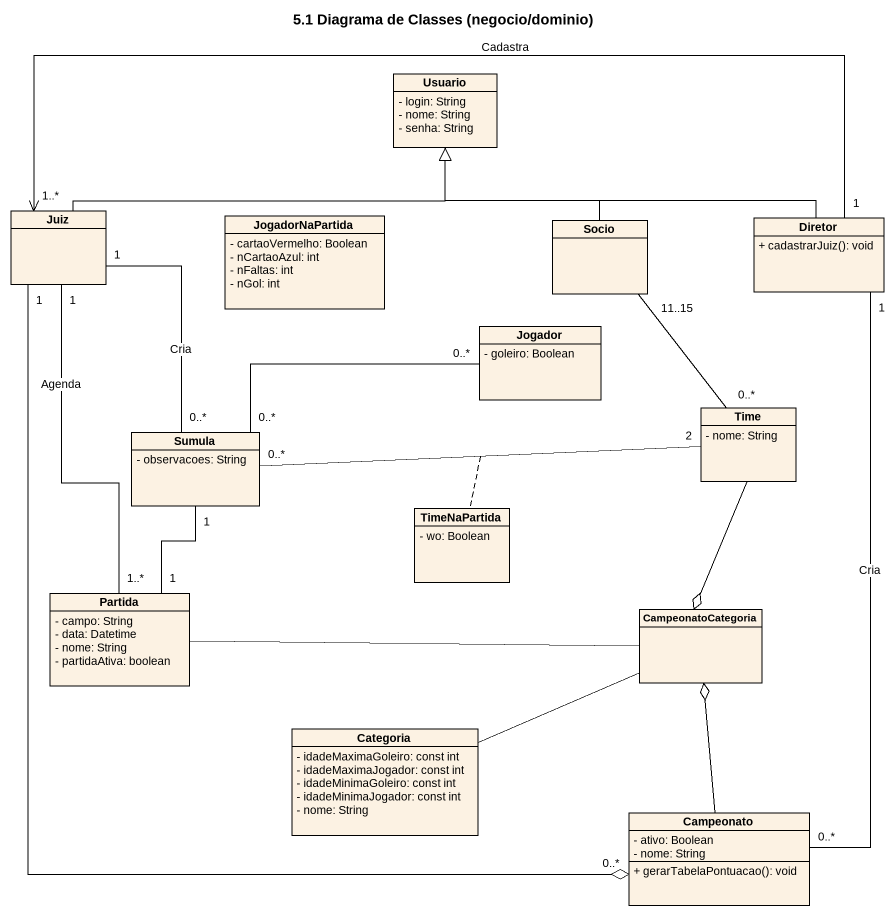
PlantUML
@startuml
title 5.1 Diagrama de Classes (negocio/dominio)
hide circle
hide empty members
skinparam classAttributeIconSize 0
class Usuario {
  - login: String
  - nome: String
  - senha: String
}
class Juiz
class JogadorNaPartida {
  - cartaoVermelho: Boolean
  - nCartaoAzul: int
  - nFaltas: int
  - nGol: int
}
class Socio
class Diretor {
  + cadastrarJuiz(): void
}
class Jogador {
  - goleiro: Boolean
}
class Time {
  - nome: String
}
class Sumula {
  - observacoes: String
}
class TimeNaPartida {
  - wo: Boolean
}
class Partida {
  - campo: String
  - data: Datetime
  - nome: String
  - partidaAtiva: boolean
}
class CampeonatoCategoria
class Categoria {
  - idadeMaximaGoleiro: const int
  - idadeMaximaJogador: const int
  - idadeMinimaGoleiro: const int
  - idadeMinimaJogador: const int
  - nome: String
}
class Campeonato {
  - ativo: Boolean
  - nome: String
  + gerarTabelaPontuacao(): void
}
Juiz -right-|> Usuario
Juiz "1" -- "0..*" Sumula : Cria
Juiz "1" -- "1..*" Partida : Agenda
Juiz "1" --o "0..*" Campeonato
Socio -up-|> Usuario
Socio "11..15" -- "0..*" Time
Diretor -left-|> Usuario
Diretor "1" -left-> "1..*" Juiz : Cadastra
Diretor "1" -- "0..*" Campeonato : Cria
Jogador "0..*" -left- "0..*" Sumula
Time "2" -left- "0..*" Sumula
(Time, Sumula) .. TimeNaPartida
Time --o CampeonatoCategoria
Sumula "1" -- "1" Partida
Partida -right- CampeonatoCategoria
Categoria -right- CampeonatoCategoria
Campeonato -up-o CampeonatoCategoria
@enduml
